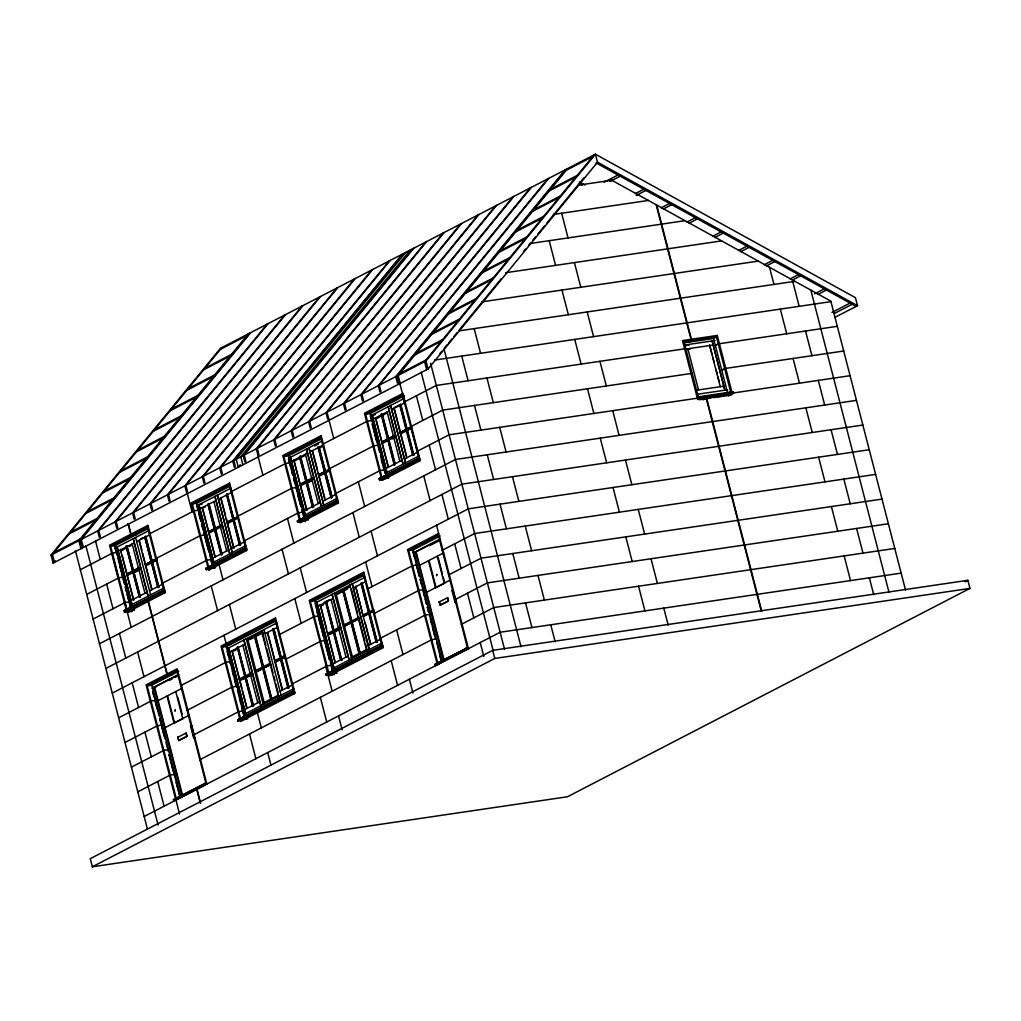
<?xml version="1.0" encoding="UTF-8"?>
<svg xmlns="http://www.w3.org/2000/svg" width="1021" height="1021" viewBox="0 0 1021 1021"><rect width="100%" height="100%" fill="white"/><g stroke="black" fill="none" stroke-linecap="round" stroke-linejoin="round"><path stroke-width="1.5" d="M51.05 555.067L425.974 360.987L595.409 154.209L597.489 162.237L428.041 369.028L53.13 563.107L51.05 555.067L220.485 348.289L595.409 154.209L855.432 297.673L857.512 305.713L834.833 317.391M221.863 347.574L52.416 554.365L54.496 562.405M53.13 563.107L55.134 560.593M248.307 333.88L78.859 540.671L80.953 548.711L82.969 546.248M249.698 333.165L80.238 539.956L82.318 547.996M250.707 332.642L81.272 539.433L82.931 545.814L81.91 546.35M267.119 324.142L97.684 530.933L99.343 537.327L100.352 536.791L98.705 530.397L268.14 323.619M284.553 315.119L115.118 521.91L116.777 528.304L117.785 527.768L116.139 521.374L285.574 314.596M301.986 306.096L132.551 512.887L134.21 519.268L135.219 518.745L133.572 512.351L303.007 305.573M319.42 297.073L149.985 503.864L151.631 510.245L152.652 509.721L151.006 503.327L320.441 296.549M336.853 288.05L167.418 494.828L169.065 501.222L170.086 500.698L168.427 494.304L337.874 287.526M354.287 279.027L184.852 485.805L186.498 492.199L187.519 491.675L185.86 485.281L355.308 278.503M371.721 270.003L202.286 476.781L203.932 483.175L204.953 482.652L203.294 476.258L372.729 269.48M389.154 260.98L219.706 467.758L221.366 474.152L222.387 473.629L220.727 467.235L390.162 260.444M402.21 254.216L232.762 461.007L234.422 467.388L235.443 466.865L233.783 460.471L403.218 253.693M405.643 252.442L236.208 459.22L238.263 467.21L240.28 464.746M410.251 250.056L240.816 456.834L242.883 464.823M412.675 248.805L243.228 455.583L244.887 461.977L245.908 461.454L244.249 455.06L413.684 248.269M425.731 242.041L256.284 448.819L257.943 455.213L258.964 454.69L257.305 448.296L426.74 241.518M443.165 233.018L273.717 439.796L275.376 446.19L276.397 445.667L274.738 439.272L444.173 232.494M460.599 223.995L291.151 430.773L292.81 437.167L293.818 436.643L292.172 430.249L461.607 223.471M478.019 214.972L308.584 421.75L310.244 428.144L311.252 427.62L309.605 421.226L479.04 214.436M495.453 205.948L326.018 412.726L327.677 419.12L328.685 418.597L327.039 412.203L496.474 205.412M512.887 196.925L343.452 403.703L345.098 410.097L346.119 409.574L344.473 403.18L513.908 196.389M530.32 187.902L360.885 394.68L362.532 401.074L363.553 400.551L361.893 394.157L531.341 187.366M547.754 178.866L378.319 385.657L379.965 392.051L380.986 391.528L379.327 385.134L548.775 178.343M565.187 169.843L395.752 376.634L397.399 383.028L398.42 382.492M566.221 169.32L396.761 376.111L398.854 384.138M567.599 168.605L398.139 375.396L400.219 383.437M424.583 361.702L594.043 154.911M439.796 353.738L441.812 351.275M444.837 347.574L447.44 344.396M448.87 342.66L451.895 338.959M453.911 336.496L456.936 332.808M458.952 330.345L501.311 278.656M523.505 251.574L525.521 249.111M528.546 245.423L530.563 242.96M532.579 240.497L535.604 236.795M537.62 234.345L544.678 225.718M546.694 223.267L584.012 177.718M220.459 349.297L246.891 335.615M566.183 170.316L592.614 156.634M205.068 368.083L231.499 354.402M550.791 189.102L577.222 175.421M203.651 369.793L230.082 356.112M549.387 190.825L575.818 177.144M188.26 388.58L214.691 374.898M533.996 209.611L560.414 195.93M186.856 390.303L213.287 376.621M532.579 211.334L559.01 197.653M604.049 182.223L617.96 175.012M609.767 181.253L611.732 180.232L830.8 301.118L905.538 590.1M610.392 181.253L620.13 176.212M171.464 409.089L197.895 395.408M517.188 230.121L543.619 216.439M170.048 410.812L196.479 397.131M515.784 231.844L542.215 218.149M154.656 429.599L181.087 415.917M500.379 250.63L526.81 236.949M153.252 431.321L179.683 417.64M498.975 252.34L525.407 238.659M137.848 450.108L164.279 436.426M483.584 271.127L510.015 257.445M136.444 451.831L162.875 438.137M482.167 272.849L508.598 259.168M635.407 193.569L643.753 189.242M636.172 195.483L645.91 190.442M121.052 470.617L147.483 456.936M466.776 291.636L493.207 277.954M119.648 472.327L146.067 458.646M465.372 293.359L491.803 279.677M104.244 491.114L130.675 477.432M449.98 312.145L476.411 298.464M102.84 492.837L129.271 479.155M448.564 313.868L474.995 300.187M661.187 207.799L669.534 203.473M663.356 208.986L671.703 204.672M87.449 511.623L113.88 497.942M433.172 332.655L459.603 318.973M86.032 513.346L112.463 499.665M431.768 334.365L458.199 320.683M70.64 532.132L97.072 518.451M416.364 353.164L442.795 339.483M69.237 533.855L95.668 520.174M414.96 354.874L441.391 341.193M686.98 222.029L695.327 217.703M689.137 223.216L697.483 218.89M53.832 552.642L80.263 538.96M399.568 373.66L425.999 359.979M130.752 611.605L127.651 612.064L110.625 546.222L147.535 527.104L164.56 592.946M209.369 569.756L192.331 503.915L229.253 484.809L246.278 550.651M300.889 522.369L283.864 456.527L320.773 437.422L337.811 503.264M382.607 480.074L365.582 414.232L402.491 395.127L419.516 460.969M110.625 546.222L115.284 545.533L148.16 528.508M192.331 503.915L196.989 503.225L229.802 486.238M283.864 456.527L288.522 455.851L321.334 438.864M365.582 414.232L370.24 413.543L404.418 395.854M712.76 236.247L721.107 231.933M714.917 237.446L723.264 233.12M115.322 547.983L149.168 530.461M230.874 488.166L197.027 505.676L196.479 503.519M322.406 440.778L288.56 458.301L290.908 467.376M404.125 398.484L370.278 415.994L371.453 420.537M314.557 445.973L318.578 443.893M80.353 569.718L112.412 553.127L117.07 552.438L122.775 575.729M149.321 534.009L194.118 510.819L198.776 510.13M231.04 491.714L285.65 463.432L290.309 462.755L289.632 463.113M322.559 444.326L367.369 421.137L372.027 420.448L371.299 420.831M404.278 402.032L436.324 385.44L685.78 348.659M139.367 597.247L126.17 546.261L126.898 545.878L140.464 596.826M140.528 538.96L143.323 537.518M394.08 407.698L399.683 404.814L412.829 455.685M118.296 551.098L134.364 542.776M136.814 541.513L150.202 534.583M200.001 508.803L216.082 500.481M218.52 499.218L231.92 492.275M291.534 461.415L307.615 453.094M310.052 451.831L323.44 444.901M373.252 419.12L389.32 410.799M391.77 409.536L405.158 402.593M121.167 550.676L126.527 547.907M129.208 546.516L131.888 545.125M294.405 460.994L305.126 455.443M318.284 448.64L323.644 445.858M377.464 417.997L386.844 413.148M738.553 250.477L746.9 246.163M740.71 251.677L749.057 247.35M86.734 594.401L118.793 577.797L123.452 577.12L122.724 577.49M155.703 558.691L200.499 535.502L205.17 534.813L211.551 559.495L210.862 559.865M237.421 516.396L292.032 488.115L296.69 487.425M328.941 469.009L373.75 445.82L378.408 445.13M410.659 426.714L442.706 410.123L692.161 373.341M126.668 574.147L139.252 567.638M145.173 564.562L156.366 558.768M208.373 531.852L220.97 525.33M226.892 522.267L238.084 516.473M329.617 469.086L318.424 474.88L328.583 469.762M394.208 435.648L381.624 442.17L393.174 436.324M412.037 428.08L400.487 433.938L400.13 432.585L411.323 426.791M127.038 574.096L138.218 568.301M145.544 564.511L156.736 558.717M208.743 531.801L221.34 525.279M227.262 522.216L237.051 517.137M311.469 478.619L299.906 484.465L312.49 477.956L312.847 479.296M410.302 427.454L400.13 432.585M204.442 535.195L205.17 534.813M139.966 568.927L127.383 575.448M157.081 560.07L145.901 565.864M221.315 526.683L209.101 533.141M238.429 517.826L227.606 523.556M313.217 479.245L300.633 485.766M330.332 470.387L319.139 476.182M394.923 436.95L382.339 443.459M134.274 572.36L138.473 570.19M307.525 482.678L311.711 480.508M134.644 572.309L138.843 570.126M307.895 482.614L312.081 480.444M392.396 438.877L395.204 437.422M764.333 264.707L772.68 260.393M766.49 265.894L774.837 261.58M93.115 619.083L125.175 602.479L129.833 601.79L129.105 602.173M162.084 583.374L206.893 560.184L211.551 559.495M243.802 541.079L298.413 512.797L303.071 512.108M335.335 493.692L380.131 470.502L384.789 469.813L384.062 470.183M417.04 451.384L449.087 434.806L698.543 398.024M131.058 600.476L147.139 592.154M149.577 590.891L162.977 583.961M212.776 558.181L228.844 549.86M231.295 548.596L244.683 541.653M304.309 510.794L320.377 502.472M322.815 501.209L336.215 494.279M386.015 468.499L402.095 460.177M404.533 458.914L417.934 451.971M208.986 503.519L222.17 554.518L221.072 554.952L207.888 503.953L221.059 553.395M164.024 587.93L130.178 605.453L130.739 607.61M245.742 545.635L211.896 563.158L212.457 565.315M337.275 498.248L303.428 515.771L301.859 509.721M418.98 455.953L385.134 473.476L383.577 467.427M124.09 610.724L162.441 590.968L124.09 610.724L124.422 612.026L137.605 604.636M246.508 549.004L244.504 549.298L206.14 569.718L205.795 568.429L243.879 548.711L246.265 548.047L245.921 549.298M338.04 501.617L336.037 501.911L297.66 522.344L297.328 521.042L335.411 501.337L337.785 500.66L337.453 501.911M379.046 478.747L417.398 458.991L379.046 478.747L379.838 479.972L379.672 479.321L417.755 459.616L419.746 459.31L419.503 458.365C415.458 457.153 417.27 462.921 417.117 459.029M205.795 568.429L244.147 548.673M297.328 521.042L335.679 501.285M127.051 609.754L126.719 611.005L124.715 611.298M163.973 590.649L164.547 590.342L164.215 591.606M208.769 567.446L206.076 568.378M382.007 477.764L381.675 479.028L379.672 479.321M140.336 603.22L164.789 591.299M124.422 612.026L162.964 592.244L162.798 591.593M206.14 569.718L244.67 549.936L244.504 549.298M297.66 522.344L336.203 502.562L336.037 501.911M379.378 480.036L417.921 460.254L417.755 459.616M132.015 610.009L131.441 610.316L134.683 609.831M213.734 567.714L213.147 568.008L215.316 567.689M386.972 478.032L386.397 478.326L388.554 478.007M790.126 278.937L798.473 274.611M792.283 280.124L800.63 275.81M99.496 643.753L152.027 616.556M152.308 616.416L455.468 459.476L712.262 421.622M688.396 342.188L691.319 340.682L656.171 204.749M688.843 342.124L691.766 340.618L656.707 205.042M684.006 342.839L713.539 338.487L716.461 336.968L731.355 394.591L729.415 395.599M814.516 293.882L824.253 288.841M818.063 294.354L826.41 290.041M105.878 668.436L461.849 484.158L862.86 425.042M831.949 312.439L850.034 303.071M834.119 313.626L852.203 304.258M112.259 693.119L164.802 665.922M165.07 665.781L468.231 508.841L725.025 470.987M697.369 397.207C699.104 394.974 699.666 399.364 698.875 397.514L699.793 397.373C701.006 398.445 699.194 395.267 697.369 397.207L697.611 398.164L698.875 397.514M697.305 398.675L699.793 397.373M438.673 533.447L407.57 549.54L437.371 664.748M176.595 799.737L147.152 685.882L176.799 670.542L206.242 784.383M241.237 721.158L222.08 647.097L275.121 619.645L294.278 693.706M332.591 675.021L329.489 675.481L310.333 601.407L363.374 573.955L382.518 648.029M438.098 664.365L408.642 550.51L438.303 535.17L467.746 649.024M147.152 685.882L151.81 685.193L178.815 671.218M222.08 647.097L226.739 646.408L275.606 621.113M310.333 601.407L314.991 600.731L363.846 575.436M408.642 550.51L413.314 549.834L440.128 535.948M703.265 399.824L706.226 398.292L761.321 611.349M276.806 622.963L226.777 648.858L226.215 646.701M365.059 577.273L315.03 603.181L322.534 632.203M151.989 688.192L178.598 674.409M413.479 552.82L440.089 539.05M178.394 674.881L154.618 687.184L182.644 795.589M253.029 636.364L247.733 639.108L264.388 703.52M341.282 590.687L335.973 593.431L352.628 657.83M343.924 589.308L347.906 587.254M439.885 539.509L416.109 551.812L444.148 660.217L468.077 647.761L468.32 648.718L436.095 664.658C434.716 666.151 436.72 661.57 439.732 662.846M169.244 680.458L172.039 679.016M175.025 677.446L177.82 675.991M429.522 545.699L439.132 540.747M249.647 639.682L263.533 632.497M347.612 588.964L337.9 594.005L335.016 594.426L350.305 586.513L349.948 585.161M289.083 687.784L273.768 628.566L273.041 628.949L288.356 688.167M324.257 602.428L329.489 599.723M229.751 651.985L245.027 644.072M265.192 633.633L277.686 627.162M318.003 606.295L333.28 598.383M353.432 587.956L365.939 581.485M699.04 398.164L733.652 392.945L733.308 391.656L730.755 392.281M726.02 395.829L732.261 392.587C733.64 393.647 731.074 389.869 729.16 392.728M234.013 650.836L236.795 649.394M320.875 605.874L323.657 604.432M726.939 395.689L728.981 394.629M733.359 393.098L733.193 392.447L731.929 393.098L731.687 392.153M118.64 717.801L151.07 701.019L155.728 700.329L155.052 700.7M180.717 685.665L225.998 662.221L230.657 661.544L229.929 661.914M279.039 634.768L314.238 616.544L318.909 615.854L318.233 616.225M367.279 589.091L412.561 565.647L417.219 564.958M442.208 550.293L474.625 533.524L731.406 495.67M158.102 700.674L182.121 688.243M419.605 565.315L443.625 552.884M239.195 679.144L250.975 673.043M255.863 672.048L270.807 664.441L256.233 671.984L255.518 670.695L270.463 663.088M274.623 660.804L285.101 655.367M343.758 625.005L358.716 617.411L358.69 618.815L344.103 626.358L344.128 624.954M373.724 609.639L362.876 615.114L355.755 586.118M251.332 674.383L239.539 680.497L251.702 674.332M274.968 662.144L285.459 656.72M373.699 611.043L363.221 616.467L374.069 610.979M275.351 662.093L284.514 657.345M339.942 628.655L327.779 634.807L339.572 628.706L339.227 627.353L327.805 633.403M357.733 619.441L344.103 626.358M242.513 679.565L250.745 675.443M337.683 630.442L329.821 634.513M125.021 742.484L157.451 725.701L162.109 725.012M187.098 710.348L232.38 686.903L237.038 686.214L236.31 686.597M285.421 659.451L320.62 641.226L325.291 640.537M373.66 613.774L418.942 590.329L423.6 589.64L422.873 590.023M448.589 574.976L481.006 558.206L737.787 520.353M165.083 727.667L189.102 715.236M426.574 592.308L450.593 579.864M183.282 718.452L174.565 722.97L167.584 695.977M194.998 737.66L193.607 737.864L190.531 725.982L191.399 725.535M452.022 590.623L452.903 590.164L455.966 602.045L455.098 602.492L452.022 590.623L453.413 590.419M177.743 737.302L186.154 733.052L186.996 736.294L178.854 740.506L177.743 737.302L178.854 740.506M439.234 601.931L447.645 597.681L448.487 600.922L440.345 605.134L439.234 601.931L440.345 605.134M178.573 740.544L186.996 736.294M440.077 605.172L448.487 600.922M131.415 767.167L163.832 750.371L168.491 749.695L167.763 750.065M193.48 735.031L238.761 711.586L243.419 710.897L242.743 711.267M291.802 684.134L327.014 665.909L331.672 665.22M380.042 638.444L425.323 615.012L429.994 614.323L429.254 614.693M454.97 599.659L487.387 582.876L744.169 545.023M244.657 709.582L259.934 701.669M280.086 691.243L292.593 684.772M332.897 663.905L348.174 655.993M368.339 645.553L380.833 639.082M193.607 737.864L194.475 737.404L191.795 727.016M351.313 657.422L366.59 649.522L366.947 650.862M255.378 635.151L272.045 699.551L270.948 699.985L254.28 635.573M293.806 688.665L243.777 714.56L240.611 702.333M382.045 642.975L332.016 668.883L330.434 662.769M248.652 715.057L238.008 721.132L237.676 719.831L291.878 691.779L294.265 691.102L293.933 692.353M335.513 670.095L326.261 675.443L325.929 674.154L380.118 646.089L382.505 645.425L382.173 646.676M237.676 719.831L292.159 691.728M325.929 674.154L380.399 646.051M240.637 718.861L237.957 719.792M328.89 673.171L326.197 674.102M251.447 713.602L294.507 692.059M338.296 668.64L382.76 646.37M238.008 721.132L292.67 693.004L292.504 692.353M326.261 675.443L380.922 647.314L380.756 646.676M333.854 673.439L333.28 673.732L336.522 673.26M137.797 791.837L170.213 775.054L174.872 774.365L174.195 774.735M199.861 759.713L431.704 639.695L436.363 639.006L435.648 639.376L429.445 614.527M461.364 624.341L493.768 607.559L750.55 569.705M173.391 799.749L204.468 783.758L173.391 799.749L173.723 801.051L174.591 800.03C173.966 801.944 173.761 797.248 176.901 798.613M435.508 664.965L435.214 665.679L434.882 664.39L468.077 647.761M465.972 648.399L434.882 664.39M182.146 795.857L200.831 786.17M201.852 785.66L206.587 783.133C203.473 781.869 203.575 786.578 204.251 784.69L206.829 784.09L177.182 668.806L146.08 684.912L175.472 798.575M437.843 663.408L437.511 664.671M176.008 799.303L202.834 785.417M173.723 801.051L204.991 785.034L204.825 784.383M435.214 665.679L466.482 649.662L466.316 649.011M144.178 816.519L500.15 632.241L901.16 573.126M492.696 650.351L90.244 858.699L92.337 866.791L567.485 796.75L969.95 588.402L967.857 580.311L492.696 650.351L494.789 658.456L92.337 866.791M965.036 581.766L967.857 580.311M379.327 478.696L382.569 477.598M337.76 500.8C334.62 499.435 334.824 504.119 335.45 502.217L338.296 501.796M302.178 519.51C299.166 518.234 297.175 522.803 298.54 521.323L308.508 519.855M297.609 521.004L299.715 520.365M246.24 548.175C242.168 546.86 244.07 552.603 243.879 548.711M210.658 566.885C207.633 565.621 205.642 570.19 207.008 568.697L215.559 567.446M164.547 590.342C161.446 589.091 161.548 593.801 162.211 591.899L165.057 591.478M124.371 610.686L130.267 608.797M382.479 645.553C379.34 644.187 379.544 648.871 380.169 646.969L383.015 646.548M330.778 672.609C327.754 671.333 325.763 675.902 327.141 674.422L337.096 672.954M294.239 691.243C290.168 689.928 292.07 695.658 291.878 691.779M468.052 647.901C464.912 646.535 465.104 651.219 465.742 649.318L468.588 648.897M243.853 717.903C241.109 716.921 236.987 721.222 238.888 720.111L247.771 718.797M578.83 185.082L611.732 180.232M553.356 214.461L648.373 200.448M530.907 243.394L661.2 224.186M661.634 224.122L685.014 220.676M505.612 272.735L667.581 248.869M668.015 248.792L721.656 240.892M481.759 301.871L673.962 273.539M674.396 273.475L758.309 261.108M458.48 330.932L680.343 298.221M680.79 298.158L794.951 281.324M434.487 360.094L830.941 301.642M716.461 336.968L683.993 341.754L698.887 399.377M684.849 345.009L714.981 340.529M686.074 345.506L689.098 345.06M837.322 326.324L718.248 343.873L715.325 345.392L716.474 345.226M685.538 349.118L713.13 345.047M687.12 349.552L690.145 349.105M375.256 414.615L372.014 415.1L386.882 472.57M371.35 415.841L373.52 415.521M378.306 417.563L375.434 417.985L388.197 467.363M843.703 351.007L724.629 368.555L721.707 370.074L722.868 369.896M696.182 390.264L723.774 386.193M696.526 394.374L727.718 389.78M698.823 396.799L733.308 391.656M697.356 397.616L700.483 397.156M703.597 396.697L707.527 396.11M710.629 395.663L714.521 395.089M717.635 394.629L720.762 394.17M723.876 393.71L727.628 393.149M701.338 397.143L719.894 394.412M722.983 393.953L733.193 392.447M699.334 398.011L850.097 375.69M699.73 399.696L710.552 398.101M713.653 397.641L724.476 396.046M417.168 459.909L420.014 459.488M712.696 421.558L856.479 400.36M202.018 504.297L198.955 504.757L213.823 562.226M379.901 478.402L379.965 479.742L388.797 477.764M205.055 507.246L202.184 507.667L214.959 557.045M336.203 502.562L335.411 501.337M136.035 534.787L131.377 535.476L128.314 523.62M135.755 534.927L131.096 535.617L128.033 523.76M126.17 546.261L139.341 595.702M297.966 521.616L299.97 521.323M123.35 549.553L120.478 549.974L133.241 599.353M725.459 470.923L869.241 449.725M243.93 549.592L246.776 549.17M206.433 569.003L208.437 568.71M731.84 495.606L875.622 474.408M162.964 592.244L162.16 591.019M124.945 610.379L125.009 611.719L134.185 609.69M738.234 520.276L882.004 499.09M336.649 592.78L334.492 593.099L351.658 658.775M323.057 604.738L320.186 605.172L335.079 662.769M744.615 544.959L888.385 523.76M447.645 597.681L448.206 600.961M273.768 628.566L288.713 687.848M455.098 602.492L456.489 602.288M249.481 638.304L246.24 638.789L263.227 704.49M231.103 644.149L226.445 644.838L223.969 635.292M750.997 569.641L894.766 548.443M234.804 650.428L231.933 650.849L246.827 708.459M172.204 674.639L167.265 675.468L148.122 601.458M380.922 647.314L380.118 646.089M156.187 686.814L154.018 687.133L181.955 795.129M326.554 674.728L328.558 674.434M436.095 664.658L438.941 664.25M494.789 658.456L969.95 588.402M291.929 692.659L294.775 692.238M190.531 725.982L191.922 725.778M238.301 720.405L240.305 720.111M186.154 733.052L186.715 736.332M204.251 784.69L207.097 784.268M174.017 800.336L176.02 800.043L179.492 813.979M857.512 305.713L597.476 162.186L596.124 162.952L856.147 306.428M579.392 182.019L584.956 185.082M579.418 183.486L582.2 185.031M810.84 290.092L889.049 592.525M792.781 281.643L799.162 306.326M805.543 331.008L811.925 355.691M818.306 380.374L824.687 405.056M831.068 429.726L837.462 454.409M843.844 479.091L850.225 503.774M856.606 528.457L862.987 553.127M869.369 577.809L873.759 594.784M769.515 267.285L773.944 284.425M780.325 309.108L786.706 333.79M793.087 358.46L799.469 383.143M805.863 407.826L812.244 432.508M818.625 457.191L825.006 481.874M831.388 506.544L837.769 531.226M844.15 555.909L850.531 580.592M713.539 338.487L728.432 396.097M712.199 340.937L724.936 390.188M712.084 341.001L724.821 390.252M709.646 344.907L712.02 354.07M712.811 357.12L713.998 361.702M715.976 369.347L717.15 373.928M717.942 376.979L719.129 381.56M709.659 345.557L720.303 386.704M706.66 398.228L761.768 611.285M687.848 348.774L698.492 389.92M561.652 213.236L568.033 237.919M574.415 262.601L580.796 287.271M587.19 311.954L593.571 336.636M599.952 361.319L606.334 386.002M612.715 410.684L619.096 435.354M625.477 460.037L631.859 484.72M638.253 509.402L644.634 534.085M651.015 558.755L657.396 583.438M663.778 608.12L668.168 625.094M549.196 240.688L555.59 265.371M561.971 290.053L568.352 314.736M574.734 339.419L581.115 364.089M587.496 388.771L593.877 413.454M600.259 438.137L606.653 462.819M613.034 487.502L619.415 512.172M625.796 536.855L632.178 561.537M638.559 586.22L644.94 610.903M474.178 328.622L480.559 353.292M486.94 377.974L493.322 402.657M499.703 427.34L506.084 452.022M512.478 476.705L518.859 501.375M525.241 526.057L531.622 550.74M538.003 575.423L544.384 600.106M550.766 624.775L555.156 641.75M461.722 356.074L468.103 380.756M474.484 405.439L480.878 430.109M487.259 454.792L493.641 479.474M500.022 504.157L506.403 528.84M512.784 553.522L519.166 578.192M525.547 602.875L531.928 627.558M443.995 348.927L521.029 646.778M430.594 363.297L504.54 649.216M425.974 360.987L428.041 369.028M424.608 361.689L426.676 369.73M421.175 372.18L493.398 651.475M416.402 395.752L422.783 420.435M429.165 445.118L435.546 469.8M441.927 494.47L448.308 519.153M454.69 543.836L461.084 568.518M467.465 593.201L473.846 617.884M480.227 642.554L483.814 656.439M399.798 383.36L404.597 401.866M410.978 426.548L417.359 451.231M423.741 475.914L430.122 500.584M436.503 525.266L468.422 648.667M465.691 648.437L466.023 649.726M400.743 404.252L413.926 455.251M400.372 404.316L413.556 455.315M400.015 404.635L412.816 454.128M438.188 557.594L442.45 574.096M443.229 577.095L444.773 583.093L436.056 587.598L429.088 560.606M437.243 556.177L444.224 583.17M394.476 409.204L406.498 455.698M393.94 408.4L406.715 457.778M390.711 405.477L405.579 462.96M390.533 405.516L405.401 462.985M428.526 560.695L435.508 587.688M388.274 406.741L403.142 464.223M388.095 406.779L402.95 464.249M387.15 411.922L399.913 461.301M382.224 413.837L395.025 463.343M381.854 413.901L394.655 463.394M381.497 414.22L387.712 438.213M388.49 441.212L394.693 465.219M381.127 414.271L394.323 465.27M415.521 551.774L443.446 659.757M413.314 549.834L441.953 660.6M412.829 550.306L419.35 576.125M420.269 579.047L426.523 603.896M427.442 606.819L428.526 611.605M436.618 642.298L441.417 660.817M413.033 551.927L414.22 556.534M416.211 564.217L419.389 576.508M420.18 579.571L421.367 584.191M423.281 591.555L424.545 596.468M425.272 599.276L426.536 604.151M427.327 607.227L428.514 611.834M430.454 619.326L431.653 623.959M432.457 627.034L434.844 636.287M439.63 654.806L440.83 659.451M376.353 420.282L388.376 466.788M372.206 415.062L387.061 472.544M370.24 413.543L386.563 476.654M372.231 423.562L379.659 452.303M380.45 455.328L382.786 464.402M372.295 424.455L376.621 441.187M381.407 459.705L383.717 468.639M358.32 481.784L364.701 506.467M371.082 531.15L377.464 555.832M396.62 629.868L403.001 654.55M409.383 679.233L412.969 693.119M328.558 418.482L333.752 438.545M352.896 512.58L359.277 537.263M365.658 561.946L372.04 586.628M391.196 660.664L397.577 685.346M362.021 582.889L377.336 642.107M361.651 582.94L376.966 642.158M361.294 583.259L376.213 640.958M360.924 583.31L376.239 642.541M365.186 622.568L370.687 643.83M355.614 586.82L370.508 644.43M319.024 446.56L332.221 497.559L318.654 446.611M318.31 446.93L331.493 497.929M317.927 446.994L331.123 497.98M352.385 583.897L369.385 649.598M352.207 583.935L369.194 649.637M351.352 588.951L357.695 613.481M358.486 616.544L364.829 641.086M365.633 644.149L367.215 650.288M349.769 585.199L366.756 650.9M312.758 451.499L317.416 469.507M318.195 472.506L324.78 498.006M312.235 450.708L324.997 500.086M309.006 447.785L323.874 505.255M308.814 447.811L323.683 505.28M343.63 589.462L360.285 653.874L343.26 589.525M306.568 449.049L321.424 506.518M342.903 589.844L359.162 652.713M306.377 449.074L321.245 506.544M342.533 589.896L359.188 654.295M305.432 454.23L318.207 503.595M300.519 456.145L313.702 507.143M300.148 456.196L313.332 507.195M299.791 456.515L312.975 507.514M299.421 456.578L312.605 507.565M332.233 594.337L349.22 660.038M332.042 594.362L349.042 660.064M331.098 599.518L345.991 657.116M293.857 459.59L307.053 510.589M293.716 460.292L306.491 509.67M290.487 457.37L305.356 514.839M290.309 457.395L305.164 514.865M341.895 660.447L326.21 601.28L341.525 660.51M288.522 455.851L305.547 521.693M325.852 601.599L340.784 659.311M291.687 470.4L292.861 474.931M293.652 477.956L295.988 487.03M296.779 490.054L301.08 506.697M288.56 458.991L292.823 475.454M293.576 478.555L294.827 483.175M295.707 486.583L296.907 491.203M297.724 494.572L300.901 506.633M325.482 601.663L340.414 659.362M320.326 604.47L326.605 628.77M327.396 631.808L334.85 660.651M316.957 602.25L333.944 667.951M316.765 602.275L333.765 667.976M314.991 600.731L334.148 674.792M323.325 635.266L329.643 659.706M317.123 611.924L321.475 629M322.177 631.654L323.415 636.274M324.308 639.682L329.489 659.732M331.48 667.453L332.68 672.073M287.475 518.464L293.857 543.146M300.238 567.829L306.619 592.499M325.776 666.547L332.157 691.23M338.538 715.9L342.124 729.785M257.713 455.162L262.908 475.212M282.051 549.26L288.433 573.93M294.814 598.612L301.195 623.295M320.352 697.343L326.733 722.013M272.671 629L287.986 688.218M267.91 633.326L282.038 687.988M267.374 632.51L282.268 690.107M263.954 629.612L281.132 695.288M240.688 544.933L227.134 493.998L240.318 544.997M226.777 494.317L239.961 545.316M262.308 631.565L265.881 645.361M266.672 648.424L273.015 672.967M273.807 676.03L275.006 680.637M275.798 683.7L278.171 692.902M226.407 494.368L239.59 545.367M261.708 630.85L262.052 632.203L246.776 640.103L246.431 638.763M270.093 663.14L270.437 664.492M278.695 696.552L278.35 695.199L263.073 703.112L263.418 704.464M261.516 630.876L278.503 696.577M221.225 498.886L225.501 515.388M226.279 518.387L234.026 548.379M220.702 498.082L233.464 547.46M255.008 635.202L271.663 699.602M254.65 635.521L270.922 698.39M217.473 495.172L232.341 552.642M217.294 495.198L232.15 552.667M215.035 496.436L229.891 553.905M214.844 496.461L229.712 553.931M213.9 501.605L226.675 550.983M208.616 503.583L221.799 554.582M243.981 640.027L260.98 705.728M243.802 640.052L260.789 705.753M242.858 645.195L257.751 702.805M219.107 564.715L223.012 579.813M229.393 604.496L235.774 629.178M257.407 712.798L261.312 727.896M267.693 752.579L270.884 764.92M202.72 508.471L215.125 556.471M253.655 706.136L237.97 646.969L253.285 706.187M237.612 647.288L252.532 704.988M237.242 647.34L252.557 706.57M198.776 504.782L213.644 562.252M196.989 503.225L212.955 564.97M197.423 507.195L200.946 520.799M201.724 523.837L204.072 532.911M204.851 535.936L209.152 552.565M209.943 555.59L211.5 561.639M196.683 504.999L198.1 510.5M198.674 512.657L200.895 521.297M201.699 524.386L202.885 529.018M203.779 532.413L208.169 549.387M210.964 560.184L212.164 564.804M232.469 651.666L241.9 688.116M242.679 691.153L247.005 707.859M228.704 647.927L245.704 713.628M228.525 647.952L245.512 713.653M187.277 493.373L192.063 511.891M211.207 585.926L217.588 610.609M249.507 734.01L255.888 758.692M226.739 646.408L245.551 719.103M227.173 650.39L229.546 659.553M230.338 662.616L236.655 687.056M237.446 690.119L239.82 699.283M227.262 651.424L228.449 656.209M229.278 659.145L230.44 663.905M232.329 671.167L233.656 676.106M234.371 678.876L235.966 685.04M239.501 698.938L240.752 703.558M241.505 706.647L243.802 715.376M145.786 536.242L158.97 587.241M145.416 536.293L158.6 587.292L157.872 587.662L144.688 536.676L157.859 586.118M204.2 783.809L204.532 785.098M139.52 541.181L141.842 550.191M142.621 553.191L151.925 589.181M138.984 540.39L151.759 589.768M177.858 697.458L182.121 713.96M175.752 691.549L182.733 718.542M135.576 537.493L150.623 594.937M133.317 538.731L148.185 596.2M133.138 538.756L147.994 596.226M148.402 601.318L167.546 675.328M196.989 789.182L200.575 803.068M196.708 789.322L200.307 803.208M132.194 543.912L144.956 593.29M167.036 696.054L174.017 723.047M126.898 545.878L140.094 596.877M120.618 549.272L121.397 552.272M122.163 555.271L133.802 600.271M117.249 547.052L132.105 604.521M117.058 547.077L131.926 604.547M151.81 685.193L180.857 797.516M115.284 545.533L132.309 611.375M152.793 691.268L159.174 715.963M159.965 719.039L161.165 723.672M161.969 726.761L165.16 739.102M165.951 742.19L168.35 751.443M169.141 754.532L179.913 796.176M129.501 601.969L131.951 611.209M152.729 691.702L153.916 696.513M154.707 699.589L157.094 708.804M159.825 719.192L161.037 723.838M161.867 727.233L164.241 736.179M169.052 754.672L173.379 771.774M176.199 782.456L177.348 787.14M178.203 790.165L179.798 796.329M114.76 545.827L117.275 555.539M118.053 558.564L124.32 582.774M126.272 590.329L129.795 603.947M114.556 545.929L116.177 552.195M120.07 567L121.269 571.632M122.073 574.721L124.46 583.974M125.124 586.743L126.362 591.363M127.166 594.452L128.429 599.531M129.246 602.479L131.645 611.732M112.08 553.293L118.462 577.975M124.843 602.645L131.224 627.328M137.605 652.011L143.999 676.693M95.489 540.888L100.275 559.406M106.656 584.089L113.037 608.758M119.419 633.441L125.8 658.124M132.181 682.807L138.575 707.489M144.956 732.172L151.338 756.842M157.719 781.524L164.1 806.207M85.879 545.75L158.102 825.057M75.414 550.651L147.369 828.861M147.917 525.381L109.553 545.24L126.923 612.434L165.287 592.576L147.917 525.381M229.623 483.086L191.259 502.945L208.641 570.139L247.005 550.268L229.623 483.086M321.156 435.699L282.791 455.557L300.161 522.752L338.538 502.894L321.156 435.699M402.874 393.404L364.51 413.263L381.88 480.444L420.244 460.586L402.874 393.404M275.504 617.909L221.008 646.127L240.509 721.541L295.005 693.336L275.504 617.909M363.744 572.232L309.261 600.437L328.762 675.851L383.245 647.646L363.744 572.232M175.318 709.837L175.076 710.948L175.318 709.837M436.809 574.478L436.58 575.576L436.809 574.478M717.265 335.45L682.487 340.58L697.739 399.543L732.516 394.412L717.265 335.45"/></g></svg>
